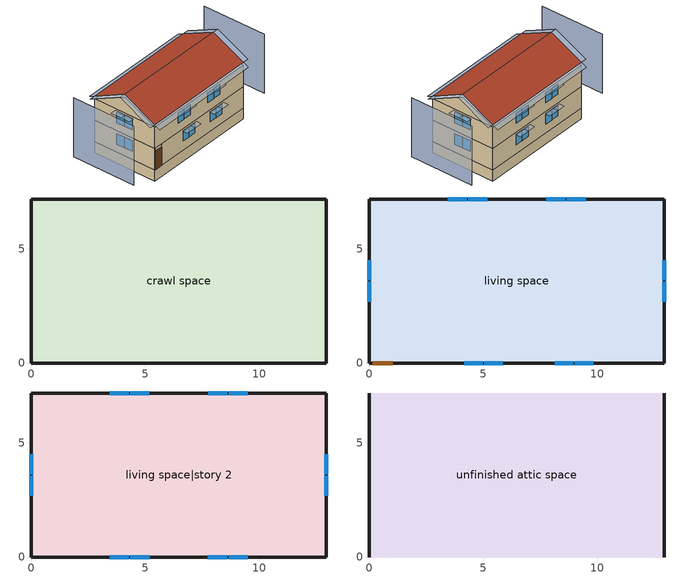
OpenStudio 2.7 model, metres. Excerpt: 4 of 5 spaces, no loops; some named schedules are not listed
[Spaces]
crawl space
 floor foundation (FloorFndGrndCS): 0,0 0,7.18 12.93,7.18 12.93,0 z-1.22
 wall foundation (WallFndGrndCS): 0,7.18 0,0 12.93,0 12.93,7.18 0,7.18 z-1.22:0
living space
 floor to crawl space (FloorCSInsFin Reversed): 0,0 0,7.18 12.93,7.18 12.93,0 z0
 wall outside (WallExtInsFin): 0,7.18 0,0 0.13,0 1.05,0 12.93,0 12.93,7.18 0,7.18 z0:2.44
 window (WindowConstruction): 4.17,0 4.98,0 / 5.04,0 5.85,0 / 8.13,0 8.94,0 / 9,0 9.81,0 z1.05:2.13; 9.49,7.18 8.65,7.18 / 8.59,7.18 7.75,7.18 / 5.18,7.18 4.34,7.18 / 4.28,7.18 3.44,7.18 z1.01:2.13; 0,4.51 0,3.62 / 0,3.56 0,2.67 / 12.93,2.67 12.93,3.56 / 12.93,3.62 12.93,4.51 z0.95:2.13
 door (Door): 0.15,0 1.02,0 z0:2.13
living space|story 2
 floor to living space (FloorFinUninsFin): 0,0 0,7.18 12.93,7.18 12.93,0 z2.44
 wall outside (WallExtInsFin): 0,7.18 0,0 12.93,0 12.93,7.18 0,7.18 z2.44:4.88
 window (WindowConstruction): 3.44,0 4.28,0 / 4.34,0 5.19,0 / 7.75,0 8.59,0 / 8.65,0 9.5,0 / 9.49,7.18 8.65,7.18 / 8.59,7.18 7.75,7.18 / 5.18,7.18 4.34,7.18 / 4.28,7.18 3.44,7.18 z3.45:4.57; 0,4.51 0,3.62 / 0,3.56 0,2.67 / 12.93,2.67 12.93,3.56 / 12.93,3.62 12.93,4.51 z3.39:4.57
unfinished attic space
 floor to living space|story 2 (FloorFinInsUnfinAttic): 0,7.18 12.93,7.18 12.93,0 0,0 z4.88
 wall outside (WallExtUninsUnfin): 0,3.59,6.67 0,7.18,4.88 0,0,4.88; 12.93,3.59,6.67 12.93,0,4.88 12.93,7.18,4.88
 roof outside (RoofUnfinInsExt): 12.93,3.59,6.98 0,3.59,6.98 0,0,5.18 12.93,0,5.18; 0,3.59,6.98 12.93,3.59,6.98 12.93,7.18,5.18 0,7.18,5.18
shading: -3.05,7.18 -3.05,0 / 15.98,0 15.98,7.18 z0:6.67; 13.54,0,5.18 13.54,3.59,6.98 12.93,3.59,6.98 12.93,0,5.18; -0.61,3.59,6.98 -0.61,0,5.18 0,0,5.18 0,3.59,6.98; 0,-0.61,4.88 12.93,-0.61,4.88 12.93,0,5.18 0,0,5.18; -0.61,7.18,5.18 -0.61,3.59,6.98 0,3.59,6.98 0,7.18,5.18; 13.54,3.59,6.98 13.54,7.18,5.18 12.93,7.18,5.18 12.93,3.59,6.98; 12.93,7.79,4.88 0,7.79,4.88 0,7.18,5.18 12.93,7.18,5.18; 9.65,0 8.5,0 8.5,-0.61 9.65,-0.61 z4.72; 5.13,0 4.02,0 4.02,-0.61 5.13,-0.61 z2.29; 8.74,0 7.59,0 7.59,-0.61 8.74,-0.61 z4.72; 6,0 4.89,0 4.89,-0.61 6,-0.61 z2.29; 9.09,0 7.98,0 7.98,-0.61 9.09,-0.61 z2.29; 9.96,0 8.85,0 8.85,-0.61 9.96,-0.61 z2.29; 4.19,7.18 5.34,7.18 5.34,7.79 4.19,7.79 z2.29; 4.43,0 3.28,0 3.28,-0.61 4.43,-0.61 z4.72; 5.34,0 4.19,0 4.19,-0.61 5.34,-0.61 z4.72; 8.5,7.18 9.65,7.18 9.65,7.79 8.5,7.79 z2.29; 12.93,4.66 12.93,3.47 13.54,3.47 13.54,4.66 z2.29; 7.6,7.18 8.74,7.18 8.74,7.79 7.6,7.79 z2.29; 3.29,7.18 4.43,7.18 4.43,7.79 3.29,7.79 z2.29; 3.29,7.18 4.43,7.18 4.43,7.79 3.29,7.79 z4.72; 8.5,7.18 9.65,7.18 9.65,7.79 8.5,7.79 z4.72; 7.6,7.18 8.74,7.18 8.74,7.79 7.6,7.79 z4.72; 0,3.47 0,4.66 -0.61,4.66 -0.61,3.47 z2.29; 4.19,7.18 5.34,7.18 5.34,7.79 4.19,7.79 z4.72; 0,2.52 0,3.71 -0.61,3.71 -0.61,2.52 z2.29; 0,3.47 0,4.66 -0.61,4.66 -0.61,3.47 z4.72; 0,2.52 0,3.71 -0.61,3.71 -0.61,2.52 z4.72; 12.93,3.71 12.93,2.52 13.54,2.52 13.54,3.71 z2.29; 12.93,3.71 12.93,2.52 13.54,2.52 13.54,3.71 z4.72; 12.93,4.66 12.93,3.47 13.54,3.47 13.54,4.66 z4.72
[Site]
Denver Intl Ap_CO_USA: Latitude {deg}=39.83; Longitude {deg}=-104.65; Time Zone {hr}=-7; Elevation {m}=1650; Terrain=Suburbs
[ClimateZones]
Climate Zone Institution Name 2=Building America; Climate Zone Document Year 2=0; Climate Zone Value 2=Cold
[Site:WaterMainsTemperature]
Calculation Method=Correlation; Annual Average Outdoor Air Temperature {C}=10.8753; Maximum Difference In Monthly Average Outdoor Air Temperatures {deltaC}=23.1524
[Site:GroundTemperature:Deep]
10.8753, 10.8753, 10.8753, 10.8753, 10.8753, 10.8753, 10.8753, 10.8753, 10.8753, 10.8753, 10.8753, 10.8753
[Building]
Building 1: North Axis {deg}=270; Standards Number of Stories=2; Standards Number of Above Ground Stories=2; Standards Building Type=singlefamilydetached; Standards Number of Living Units=1
[Material] Roughness=Rough
Name | Thickness {m} | Conductivity {W/m-K} | Density {kg/m3} | Specific Heat {J/kg-K} | Thermal Absorptance | Solar Absorptance | Visible Absorptance
FloorUAAdditionalCeilingIns | 0.12827 | 0.0411113 | 16.02 | 1046.75
FloorUATrussandIns | 0.0889 | 0.0436674 | 50.7834 | 1165.1
Drywall 0.5 in. | 0.0127 | 0.160291 | 801 | 837.4 | 0.9 | 0.5 | 0.1
Asphalt Shingles, Medium | 0.009525 | 0.162714 | 1121.4 | 1465.45 | 0.91 | 0.85 | 0.85
RoofSheathing | 0.01905 | 0.115458 | 512.64 | 1214.23
RoofUARoofIns | 0.18415 | 8.02397 | 37.0049 | 1207.88
FoundationExtVertIns | 0.051816 | 0.029427 | 32.04 | 1214.23
Concrete 8.0 in. | 0.2032 | 1.31141 | 2242.8 | 837.4 | 0.9
Concrete 4.0 in. | 0.1016 | 1.31141 | 2242.8 | 837.4 | 0.9
FloorIns | 0.23495 | 2.59817 | 67.691 | 1210.98
Wood Floor | 0.015875 | 0.115458 | 544.68 | 1214.23
Floor Covering | 0.0127 | 0.0433444 | 54.468 | 1339.84 | 0.9 | 0.9
FloorFinStudAndAirFloor | 0.1397 | 0.557395 | 67.691 | 1210.98
Vinyl, Light | 0.009525 | 0.089435 | 177.822 | 1046.75 | 0.9 | 0.3 | 0.3
WallSheathing | 0.0127 | 0.115458 | 512.64 | 1214.23
WallCMU | 0.1524 | 0.680115 | 1800.46 | 845.554
WallFurring | 0.0254 | 0.132641 | 72.0382 | 1211.21
WallStudAndCavity | 0.0889 | 0.393744 | 83.0341 | 1211.67
WallStudAndCavity 1 | 0.0889 | 0.397942 | 83.0341 | 1211.67
residential furniture material living space | 0.1524 | 0.115458 | 640.8 | 1214.23 | 0.9 | 0.6 | 0.1
DoorMaterial | 0.04445 | 0.0612267 | 512.64 | 1214.23
[Construction]
FloorFinInsUnfinAttic: FloorUAAdditionalCeilingIns, FloorUATrussandIns, Drywall 0.5 in.
RoofUnfinInsExt: Asphalt Shingles, Medium, RoofSheathing, RoofUARoofIns
WallFndGrndCS: Concrete 8.0 in.
FloorFndGrndCS: Concrete 4.0 in.
FloorCSInsFin Reversed: Floor Covering, Wood Floor, RoofSheathing, FloorIns
FloorFinUninsFin: Drywall 0.5 in., FloorFinStudAndAirFloor, RoofSheathing, Wood Floor, Floor Covering
WallExtInsFin: Vinyl, Light, WallSheathing, WallCMU, WallFurring, Drywall 0.5 in.
WallExtUninsUnfin: Vinyl, Light, WallSheathing, WallStudAndCavity
WallIntFinUninsFin: WallStudAndCavity 1, Drywall 0.5 in.
residential furniture construction living space; residential furniture construction living space|story 2: residential furniture material living space
WindowConstruction: WindowMaterial
Door: DoorMaterial
[WindowMaterial:Shade]
CoolingShade: Solar Transmittance=0.999; Solar Reflectance=0.00099; Visible Transmittance=0.999; Visible Reflectance=0.00099; Thermal Hemispherical Emissivity=1e-005; Thermal Transmittance=0.999; Thickness {m}=0.0001; Conductivity {W/m-K}=10000; Shade to Glass Distance {m}=0.001; Top Opening Multiplier=0; Bottom Opening Multiplier=0; Left-Side Opening Multiplier=0; Right-Side Opening Multiplier=0; Airflow Permeability=0
[WindowMaterial:SimpleGlazingSystem]
WindowMaterial: U-Factor {W/m2-K}=2.10086; Solar Heat Gain Coefficient=0.21
[ThermalZone] Use Ideal Air Loads=No
living zone: Thermostat=living zone temperature setpoint
unfinished attic zone; crawl zone: 
res ds_1 ret air zone: Volume {m3}=2.54852
[Sizing:Zone] Zone Cooling Design Supply Air Temperature Input Method=SupplyAirTemperature; Zone Cooling Design Supply Air Temperature {C}=14; Zone Cooling Design Supply Air Temperature Difference {deltaC}=11.11; Zone Heating Design Supply Air Temperature Input Method=SupplyAirTemperature; Zone Heating Design Supply Air Temperature {C}=40; Zone Heating Design Supply Air Temperature Difference {deltaC}=11.11; Zone Cooling Design Supply Air Humidity Ratio {kg-H2O/kg-air}=0.0085; Zone Heating Design Supply Air Humidity Ratio {kg-H2O/kg-air}=0.008; Cooling Design Air Flow Method=DesignDay; Heating Design Air Flow Method=DesignDay; Account for Dedicated Outdoor Air System=No; Dedicated Outdoor Air System Control Strategy=NeutralSupplyAir; Dedicated Outdoor Air Low Setpoint Temperature for Design {C}=autosize; Dedicated Outdoor Air High Setpoint Temperature for Design {C}=autosize
unfinished attic zone; crawl zone; res ds_1 ret air zone
[Space]
Name | Space Type | Thermal Zone | Building Unit
living space; living space|story 2 | Space Type 1 | living zone | unit 1
unfinished attic space | Space Type 2 | unfinished attic zone
crawl space | Space Type 3 | crawl zone
res ds_1 ret air space |  | res ds_1 ret air zone
[SpaceType]
Name | Standards Space Type
Space Type 1 | living
Space Type 2 | unfinished attic
Space Type 3 | crawlspace
[BuildingUnit]
unit 1: Building Unit Type=Residential
[People:Definition] Number of People Calculation Method=People; Number of People {people}=1.32; Fraction Radiant=0.319734; Sensible Heat Fraction=0.573; Carbon Dioxide Generation Rate {m3/s-W}=0; Enable ASHRAE 55 Comfort Warnings=No; Mean Radiant Temperature Calculation Type=ZoneAveraged
residential occupants|living space; residential occupants|living space|story 2
[People] Number of People Schedule=residential occupants schedule; Activity Level Schedule=Schedule Ruleset 1; Multiplier=1
Name | People Definition | Space or SpaceType
residential occupants|living space | residential occupants|living space | living space
residential occupants|living space|story 2 | residential occupants|living space|story 2 | living space|story 2
[Foundation:Kiva]
Foundation Kiva 1: Exterior Vertical Insulation Material=FoundationExtVertIns; Exterior Vertical Insulation Depth {m}=1.2192; Wall Height Above Grade {m}=0.2032; Wall Depth Below Slab {m}=0.2032
[Foundation:Kiva:Settings]
Soil Conductivity {W/m-K}=1.731; Soil Density {kg/m3}=1842.3; Soil Specific Heat {J/kg-K}=418.7; Ground Solar Absorptivity=0.9; Ground Thermal Absorptivity=0.9; Ground Surface Roughness {m}=0.03; Far-Field Width {m}=40; Deep-Ground Boundary Condition=ZeroFlux; Deep-Ground Depth {m}=40; Minimum Cell Dimension {m}=0.02; Maximum Cell Growth Coefficient=1.5; Simulation Timestep=Hourly
[SurfaceProperty:ExposedFoundationPerimeter]
Surface 18: Exposed Perimeter Calculation Method=TotalExposedPerimeter; Total Exposed Perimeter {m}=40.2315
[InternalMass:Definition] Design Level Calculation Method=SurfaceArea
Name | Construction | Surface Area {m2}
living space Partition; living space|story 2 Partition | WallIntFinUninsFin | 92.903
residential furniture mass living space | residential furniture construction living space | 37.1612
residential furniture mass living space|story 2 | residential furniture construction living space|story 2 | 37.1612
[InternalMass] Multiplier=1
Name | Internal Mass Definition | Space or SpaceType
living space Partition | living space Partition | living space
living space|story 2 Partition | living space|story 2 Partition | living space|story 2
residential furniture mass living space | residential furniture mass living space | living space
residential furniture mass living space|story 2 | residential furniture mass living space|story 2 | living space|story 2
[ShadingControl]
WindowShadingControl: Shading Type=InteriorShade; Shading Device Material=CoolingShade; Shading Control Type=OnIfScheduleAllows; Schedule=Window shading schedule; Shading Control Is Scheduled=Yes
[AvailabilityManager:DifferentialThermostat]
res solar hot water useful energy: Temperature Difference On Limit {deltaC}=0; Temperature Difference Off Limit {deltaC}=0
[ThermostatSetpoint:DualSetpoint]
living zone temperature setpoint: Heating Setpoint Temperature Schedule=residential heating setpoint; Cooling Setpoint Temperature Schedule=residential cooling setpoint
[ElectricEquipment:Definition] Design Level Calculation Method=EquipmentLevel
Name | Design Level {W} | Fraction Latent | Fraction Radiant | Fraction Lost
residential refrigerator | 65.0889 | 0 | 0 | 0
residential range electric | 35.9069 | 0.3 | 0.24 | 0.3
res infil_1 house fan; res infil_1 range fan; res infil_1 bath fan | 0 | 0 | 0 | 1
[ElectricEquipment] Space or SpaceType=living space
Name | Electric Equipment Definition | Schedule
residential refrigerator | residential refrigerator | residential refrigerator schedule
residential range electric | residential range electric | residential range gas|false schedule
res infil_1 house fan | res infil_1 house fan | Always On Discrete
res infil_1 range fan | res infil_1 range fan | Always On Discrete
res infil_1 bath fan | res infil_1 bath fan | Always On Discrete
[OtherEquipment:Definition] Design Level Calculation Method=EquipmentLevel
Name | Design Level {W} | Fraction Latent | Fraction Radiant | Fraction Lost
residential range gas | 375.952 | 0.2 | 0.18 | 0.5
res ds_1 sup s lk to lv equip; res ds_1 sup lat lk to lv equip; res ds_1 sup d cn to lv equip; res ds_1 sup d cn to ah equip; res ds_1 ret d cn to pl equip; res ds_1 ret d cn to ah equip; res ds_1 sup s lk to ah equip; res ds_1 sup lat lk to ah equip; res ds_1 ret s lk equip; res ds_1 ret lat lk equip | 0
[OtherEquipment]
Name | Other Equipment Definition | Space or SpaceType | Schedule | Fuel Type
residential range gas | residential range gas | living space | residential range gas|false schedule | NaturalGas
res ds_1 sup s lk to lv equip | res ds_1 sup s lk to lv equip | living space | Always On Discrete | None
res ds_1 sup lat lk to lv equip | res ds_1 sup lat lk to lv equip | living space | Always On Discrete | None
res ds_1 sup d cn to lv equip | res ds_1 sup d cn to lv equip | living space | Always On Discrete | None
res ds_1 sup d cn to ah equip | res ds_1 sup d cn to ah equip | crawl space | Always On Discrete | None
res ds_1 ret d cn to pl equip | res ds_1 ret d cn to pl equip | res ds_1 ret air space | Always On Discrete | None
res ds_1 ret d cn to ah equip | res ds_1 ret d cn to ah equip | crawl space | Always On Discrete | None
res ds_1 sup s lk to ah equip | res ds_1 sup s lk to ah equip | crawl space | Always On Discrete | None
res ds_1 sup lat lk to ah equip | res ds_1 sup lat lk to ah equip | crawl space | Always On Discrete | None
res ds_1 ret s lk equip | res ds_1 ret s lk equip | res ds_1 ret air space | Always On Discrete | None
res ds_1 ret lat lk equip | res ds_1 ret lat lk equip | res ds_1 ret air space | Always On Discrete | None
[Lights:Definition] Design Level Calculation Method=LightingLevel; Lighting Level {W}=213.581; Fraction Radiant=0.6; Fraction Visible=0.2; Return Air Fraction=0
residential lighting living space; residential lighting living space|story 2
[Lights] Schedule=residential lighting schedule; Fraction Replaceable=1
Name | Lights Definition | Space or SpaceType
residential lighting living space | residential lighting living space | living space
residential lighting living space|story 2 | residential lighting living space|story 2 | living space|story 2
[Exterior:Lights:Definition]
residential lighting exterior: Design Level {W}=87.3605
[Exterior:Lights]
residential lighting exterior: Exterior Lights Definition=residential lighting exterior; Schedule=residential lighting schedule
[SpaceInfiltration:EffectiveLeakageArea]
res infil|unfinished attic space: Space or SpaceType=unfinished attic space; Schedule=Always On Discrete; Effective Air Leakage Area {cm2}=3093.67; Stack Coefficient=0.000145999; Wind Coefficient=4.13413e-05
[EnergyManagementSystem:Sensor]
Name | Output Variable or Output Meter | Output Variable or Output Meter Index Key
res_nv_pb_s | Site Outdoor Air Barometric Pressure
res_af_vw_s | Site Wind Speed
res_nv_wt_s | Site Outdoor Air Humidity Ratio
res_nv_1_nva_s | Schedule Value | res nv_1 avail schedule
res_nv_1_sp_s | Schedule Value | res nv_1 temp schedule
res_ds_1_ah_mfr_s | System Node Mass Flow Rate | Node 50
res_ds_1_ah_vfr_s | System Node Current Density Volume Flow Rate | Node 50
res_ds_1_ah_tt_s | System Node Temperature | Node 50
res_ds_1_ra_t_s | System Node Temperature | Node 53
res_ds_1_ah_wt_s | System Node Humidity Ratio | Node 50
res_ds_1_ra_w_s | System Node Humidity Ratio | Node 53
res_ds_1_ah_t_s | Zone Air Temperature | crawl zone
res_ds_1_ah_w_s | Zone Mean Air Humidity Ratio | crawl zone
res_infil_1_range_sch_s | Schedule Value | res mv_1 range exhaust schedule
res_infil_1_bath_sch_s | Schedule Value | res mv_1 bath exhaust schedule
res_infil_1_wh_sch_s | Schedule Value | Always On Discrete
[SpaceInfiltration:DesignFlowRate] Space or SpaceType=living space; Schedule=Always On Discrete; Design Flow Rate Calculation Method=Flow/Space; Design Flow Rate {m3/s}=0
res nv_1 flow; res infil_1 flow
[EnergyManagementSystem:Actuator]
Name | Actuated Component | Actuated Component Type | Actuated Component Control Type
res_nv_1_flow_act | res nv_1 flow | Zone Infiltration | Air Exchange Flow Rate
res_ds_1_sup_s_lk_to_lv_equip_act | res ds_1 sup s lk to lv equip | OtherEquipment | Power Level
res_ds_1_sup_lat_lk_to_lv_equip_act | res ds_1 sup lat lk to lv equip | OtherEquipment | Power Level
res_ds_1_sup_d_cn_to_lv_equip_act | res ds_1 sup d cn to lv equip | OtherEquipment | Power Level
res_ds_1_sup_d_cn_to_ah_equip_act | res ds_1 sup d cn to ah equip | OtherEquipment | Power Level
res_ds_1_ret_d_cn_to_pl_equip_act | res ds_1 ret d cn to pl equip | OtherEquipment | Power Level
res_ds_1_ret_d_cn_to_ah_equip_act | res ds_1 ret d cn to ah equip | OtherEquipment | Power Level
res_ds_1_sup_s_lk_to_ah_equip_act | res ds_1 sup s lk to ah equip | OtherEquipment | Power Level
res_ds_1_sup_lat_lk_to_ah_equip_act | res ds_1 sup lat lk to ah equip | OtherEquipment | Power Level
res_ds_1_ret_s_lk_equip_act | res ds_1 ret s lk equip | OtherEquipment | Power Level
res_ds_1_ret_lat_lk_equip_act | res ds_1 ret lat lk equip | OtherEquipment | Power Level
res_ds_1_ah_to_liv_mix_act | res ds_1 ah to liv mix | ZoneMixing | Air Exchange Flow Rate
res_ds_1_liv_to_ah_mix_act | res ds_1 liv to ah mix | ZoneMixing | Air Exchange Flow Rate
res_infil_1_house_fan_act | res infil_1 house fan | ElectricEquipment | Electric Power Level
res_infil_1_range_fan_act | res infil_1 range fan | ElectricEquipment | Electric Power Level
res_infil_1_bath_fan_act | res infil_1 bath fan | ElectricEquipment | Electric Power Level
res_infil_1_flow_act | res infil_1 flow | Zone Infiltration | Air Exchange Flow Rate
[EnergyManagementSystem:Program]
res_nv_1_program: Set Tdiff = res_af_1_tin_s-res_af_1_tt_s; Set dT = (@Abs Tdiff); Set pt = (@RhFnTdbWPb res_af_1_tt_s res_nv_wt_s res_nv_pb_s); Set NVA = 9216.686557221343; Set Cs = 0.00017926040778923255; Set Cw = 8.70903777141566e-05; Set MNV = 2.517053030400003; Set MHR = 0.0115; Set MRH = 0.7; Set temp1 = (res_nv_1_nva_s*NVA); Set SGNV = temp1*((((Cs*dT)+(Cw*(res_af_vw_s^2)))^0.5)/1000); If (res_nv_wt_s<MHR) && (pt<MRH) && (res_af_1_tin_s>res_nv_1_sp_s); Set temp2 = (res_af_1_tin_s-res_nv_1_sp_s); Set NVadj1 = temp2/(res_af_1_tin_s-res_af_1_tt_s); Set NVadj2 = (@Min NVadj1 1); Set NVadj3 = (@Max NVadj2 0); Set NVadj = SGNV*NVadj3; Set res_nv_1_flow_act = (@Min NVadj MNV); Else; Set res_nv_1_flow_act = 0; EndIf
res_ds_1_program: Set res_ds_1_ah_mfr = res_ds_1_ah_mfr_s; Set res_ds_1_fan_rtf = res_ds_1_fan_rtf_s; Set res_ds_1_ah_vfr = res_ds_1_ah_vfr_s; Set res_ds_1_ah_tt = res_ds_1_ah_tt_s; Set res_ds_1_ah_wt = res_ds_1_ah_wt_s; Set res_ds_1_ra_t = res_ds_1_ra_t_s; Set res_ds_1_ra_w = res_ds_1_ra_w_s; Set res_ds_1_ah_t = res_ds_1_ah_t_s; Set res_ds_1_ah_w = res_ds_1_ah_w_s; Run res_ds_1_lk_subrout; Set res_ds_1_sup_s_lk_to_lv_equip_act = res_ds_1_sup_s_lk_to_lv; Set res_ds_1_sup_lat_lk_to_lv_equip_act = res_ds_1_sup_lat_lk_to_lv; Set res_ds_1_sup_d_cn_to_lv_equip_act = res_ds_1_sup_d_cn_to_lv; Set res_ds_1_sup_d_cn_to_ah_equip_act = res_ds_1_sup_d_cn_to_ah; Set res_ds_1_sup_s_lk_to_ah_equip_act = res_ds_1_sup_s_lk_to_ah; Set res_ds_1_sup_lat_lk_to_ah_equip_act = res_ds_1_sup_lat_lk_to_ah; Set res_ds_1_ret_s_lk_equip_act = res_ds_1_ret_s_lk; Set res_ds_1_ret_lat_lk_equip_act = res_ds_1_ret_lat_lk; Set res_ds_1_ret_d_cn_to_pl_equip_act = res_ds_1_ret_d_cn_to_pl; Set res_ds_1_ret_d_cn_to_ah_equip_act = res_ds_1_ret_d_cn_to_ah; Set res_ds_1_ah_to_liv_mix_act = res_ds_1_ah_to_liv; Set res_ds_1_liv_to_ah_mix_act = res_ds_1_liv_to_ah
res_infil_1_program: Set p_m = 0.14; Set p_s = 0.22; Set s_m = 270; Set s_s = 370; Set z_m = 9.99744; Set z_s = 4.8768; Set f_t = (((s_m/z_m)^p_m)*((z_s/s_s)^p_s)); Set Tdiff = res_af_1_tin_s-res_af_1_tt_s; Set dT = @Abs Tdiff; Set c = 0.0697; Set Cs = 0.0749; Set Cw = 0.1406; Set n = 0.67; Set sft = (f_t*0.5); Set temp1 = ((c*Cw)*((sft*res_af_vw_s)^(2*n)))^2; Set Qn = (((c*Cs*(dT^n))^2)+temp1)^0.5; Set Tdiff = res_af_1_tin_s-res_af_1_tt_s; Set dT = @Abs Tdiff; Set QWHV = res_infil_1_wh_sch_s*0.0236; Set Qrange = res_infil_1_range_sch_s*0.0472; Set Qdryer = 0.0; Set Qbath = res_infil_1_bath_sch_s*0.0472; Set QhpwhOut = 0; Set QhpwhIn = 0; Set QductsOut = res_ds_1_lk_ret_fan_equiv; Set QductsIn = res_ds_1_lk_sup_fan_equiv; Set Qout = QWHV+Qrange+Qbath+Qdryer+QhpwhOut+QductsOut; Set Qin = QhpwhIn+QductsIn; Set Qu = (@Abs (Qout-Qin)); Set Qb = (@Min Qout Qin); Set faneff_wh = 0.9438948864000002; Set res_infil_1_house_fan_act = (QWHV*300)/faneff_wh; Set faneff_sp = 0.4719474432000001; Set res_infil_1_range_fan_act = (Qrange*300)/faneff_sp; Set res_infil_1_bath_fan_act = (Qbath*300)/faneff_sp; Set Q_acctd_for_elsewhere = QhpwhOut+QhpwhIn+QductsOut+QductsIn; Set res_infil_1_flow_act = (((Qu^2)+(Qn^2))^0.5)-Q_acctd_for_elsewhere; Set res_infil_1_flow_act = (@Max res_infil_1_flow_act 0)
[AirLoopHVAC:ReturnPlenum]
Air Loop HVAC Return Plenum 1: ThermalZone=res ds_1 ret air zone
[ZoneMixing] Schedule=Always On Continuous; Design Flow Rate Calculation Method=Flow/Zone; Design Flow Rate {m3/s}=0
Name | Zone | Source Zone
res ds_1 ah to liv mix | living zone | crawl zone
res ds_1 liv to ah mix | crawl zone | living zone
[EnergyManagementSystem:Subroutine]
res_ds_1_lk_subrout: Set f_sup = 0.13696303696303697; Set f_ret = 0.10009990009990012; Set f_OA = 0.0; Set oafrate = f_OA * res_ds_1_ah_vfr; Set suplkfrate = f_sup * res_ds_1_ah_vfr; Set retlkfrate = f_ret * res_ds_1_ah_vfr; Set res_ds_1_ah_to_liv = (@Abs (suplkfrate-retlkfrate-oafrate)); Set res_ds_1_liv_to_ah = 0; Set res_ds_1_lk_sup_fan_equiv = 0; Set res_ds_1_lk_ret_fan_equiv = oafrate; If res_ds_1_ah_mfr>0; Set h_SA = (@HFnTdbW res_ds_1_ah_tt res_ds_1_ah_wt); Set h_AHZone = (@HFnTdbW res_ds_1_ah_t res_ds_1_ah_w); Set h_RA = (@HFnTdbW res_ds_1_ra_t res_ds_1_ra_w); Set h_fg = (@HfgAirFnWTdb res_ds_1_ah_wt res_ds_1_ah_tt); Set SALeakageQtot = f_sup * res_ds_1_ah_mfr*(h_RA - h_SA); Set temp1 = h_fg*(res_ds_1_ra_w-res_ds_1_ah_wt); Set res_ds_1_sup_lat_lk_to_lv = f_sup*res_ds_1_ah_mfr*temp1; Set res_ds_1_sup_s_lk_to_lv = SALeakageQtot-res_ds_1_sup_lat_lk_to_lv; Set eTm = (res_ds_1_fan_rtf/(res_ds_1_ah_mfr*1006.0))*80.676; Set eTm = 0-eTm; Set temp4 = res_ds_1_ah_t; Set tsup = temp4+((res_ds_1_ah_tt-res_ds_1_ah_t)*(@Exp eTm)); Set temp5 = tsup-res_ds_1_ah_tt; Set res_ds_1_sup_d_cn_to_lv = res_ds_1_ah_mfr*1006.0*temp5; Set res_ds_1_sup_d_cn_to_ah = 0-res_ds_1_sup_d_cn_to_lv; Set eTm = (res_ds_1_fan_rtf/(res_ds_1_ah_mfr*1006.0))*74.471; Set eTm = 0-eTm; Set temp6 = res_ds_1_ah_t; Set tret = temp6+((res_ds_1_ra_t-res_ds_1_ah_t)*(@Exp eTm)); Set temp7 = tret-res_ds_1_ra_t; Set res_ds_1_ret_d_cn_to_pl = res_ds_1_ah_mfr*1006.0*temp7; Set res_ds_1_ret_d_cn_to_ah = 0-res_ds_1_ret_d_cn_to_pl; Set res_ds_1_ret_lat_lk = 0; Set temp2 = (res_ds_1_ah_t-res_ds_1_ra_t); Set res_ds_1_ret_s_lk = f_ret*res_ds_1_ah_mfr*1006.0*temp2; Set QtotLeakToAHZn = f_sup*res_ds_1_ah_mfr*(h_SA-h_AHZone); Set temp3 = (res_ds_1_ah_wt-res_ds_1_ah_w); Set res_ds_1_sup_lat_lk_to_ah = f_sup*res_ds_1_ah_mfr*h_fg*temp3; Set res_ds_1_sup_s_lk_to_ah = QtotLeakToAHZn-res_ds_1_sup_lat_lk_to_ah; Else; Set res_ds_1_sup_lat_lk_to_lv = 0; Set res_ds_1_sup_s_lk_to_lv = 0; Set res_ds_1_sup_d_cn_to_lv = 0; Set res_ds_1_sup_d_cn_to_ah = 0; Set res_ds_1_ret_d_cn_to_pl = 0; Set res_ds_1_ret_d_cn_to_ah = 0; Set res_ds_1_ret_lat_lk = 0; Set res_ds_1_ret_s_lk = 0; Set res_ds_1_sup_lat_lk_to_ah = 0; Set res_ds_1_sup_s_lk_to_ah = 0; EndIf
[EnergyManagementSystem:ProgramCallingManager]
res af_1 program calling manager: BeginTimestepBeforePredictor; res_infil_1_program; res_nv_1_program
res ds_1 program calling manager: EndOfSystemTimestepAfterHVACReporting; res_ds_1_program
[Schedule:Ruleset]
Name | Default Day Schedule
residential occupants schedule | Schedule Day 1
Schedule Ruleset 1 | Schedule Day 2
Window shading schedule | Schedule Day 3
residential heating setpoint | Schedule Day 5
residential cooling setpoint | Schedule Day 6
residential refrigerator schedule | Schedule Day 8
residential range gas|false schedule | Schedule Day 9
residential lighting schedule | Schedule Day 10
res nv_1 temp schedule | Schedule Day 11
res nv_1 avail schedule | Schedule Day 12
res mv_1 range exhaust schedule | Schedule Day 13
res mv_1 bath exhaust schedule | Schedule Day 14
[Schedule:Day]
Schedule Day 1; Schedule Day 3; Window shading schedule allday1; Window shading schedule allday2; Window shading schedule allday3; Window shading schedule allday4; Window shading schedule allday11; Window shading schedule allday12; Schedule Day 5; Schedule Day 6; Schedule Day 8; Schedule Day 9; Schedule Day 10; Schedule Day 11; Schedule Day 12; Schedule Day 13: 24, 0, 0
residential occupants schedule allday1; residential occupants schedule allday2; residential occupants schedule allday3; residential occupants schedule allday4; residential occupants schedule allday5; residential occupants schedule allday6; residential occupants schedule allday7; residential occupants schedule allday8; residential occupants schedule allday9; residential occupants schedule allday10; residential occupants schedule allday11; residential occupants schedule allday12: 7, 0, 1, 8, 0, 0.88, 9, 0, 0.41, 16, 0, 0.24, 17, 0, 0.29, 18, 0, 0.55, 21, 0, 0.9, 24, 0, 1
Schedule Day 2: 24, 0, 112.539
Window shading schedule allday5; Window shading schedule allday6; Window shading schedule allday7; Window shading schedule allday8; Window shading schedule allday9; Window shading schedule allday10: 24, 0, 1
residential heating setpoint allday1; residential heating setpoint allday2; residential heating setpoint allday3; residential heating setpoint allday4; residential heating setpoint allday5; residential heating setpoint allday6; residential heating setpoint allday7; residential heating setpoint allday8; residential heating setpoint allday9; residential heating setpoint allday10; residential heating setpoint allday11; residential heating setpoint allday12: 24, 0, 21.6667
residential cooling setpoint allday1; residential cooling setpoint allday2; residential cooling setpoint allday3; residential cooling setpoint allday4; residential cooling setpoint allday5; residential cooling setpoint allday6; residential cooling setpoint allday7; residential cooling setpoint allday8; residential cooling setpoint allday9; residential cooling setpoint allday10; residential cooling setpoint allday11; residential cooling setpoint allday12: 24, 0, 24.4444
residential refrigerator schedule allday1; residential refrigerator schedule allday12: 1, 0, 0.610949, 2, 0, 0.595675, 3, 0, 0.580401, 4, 0, 0.565128, 6, 0, 0.549854, 7, 0, 0.580401, 8, 0, 0.610949, 10, 0, 0.626223, 12, 0, 0.610949, 15, 0, 0.641496, 16, 0, 0.626223, 17, 0, 0.672044, 18, 0, 0.733139, 19, 0, 0.763686, 20, 0, 0.733139, 21, 0, 0.717865, 22, 0, 0.702591, 23, 0, 0.672044, 24, 0, 0.626223
residential refrigerator schedule allday2: 1, 0, 0.609489, 2, 0, 0.594252, 3, 0, 0.579015, 4, 0, 0.563777, 6, 0, 0.54854, 7, 0, 0.579015, 8, 0, 0.609489, 10, 0, 0.624726, 12, 0, 0.609489, 15, 0, 0.639964, 16, 0, 0.624726, 17, 0, 0.670438, 18, 0, 0.731387, 19, 0, 0.761861, 20, 0, 0.731387, 21, 0, 0.71615, 22, 0, 0.700912, 23, 0, 0.670438, 24, 0, 0.624726
residential refrigerator schedule allday3; residential refrigerator schedule allday4; residential refrigerator schedule allday5: 1, 0, 0.791241, 2, 0, 0.77146, 3, 0, 0.751679, 4, 0, 0.731898, 6, 0, 0.712117, 7, 0, 0.751679, 8, 0, 0.791241, 10, 0, 0.811022, 12, 0, 0.791241, 15, 0, 0.830803, 16, 0, 0.811022, 17, 0, 0.870365, 18, 0, 0.949489, 19, 0, 0.989051, 20, 0, 0.949489, 21, 0, 0.929708, 22, 0, 0.909927, 23, 0, 0.870365, 24, 0, 0.811022
residential refrigerator schedule allday6; residential refrigerator schedule allday7; residential refrigerator schedule allday8; residential refrigerator schedule allday9: 1, 0, 0.8, 2, 0, 0.78, 3, 0, 0.76, 4, 0, 0.74, 6, 0, 0.72, 7, 0, 0.76, 8, 0, 0.8, 10, 0, 0.82, 12, 0, 0.8, 15, 0, 0.84, 16, 0, 0.82, 17, 0, 0.88, 18, 0, 0.96, 19, 0, 1, 20, 0, 0.96, 21, 0, 0.94, 22, 0, 0.92, 23, 0, 0.88, 24, 0, 0.82
residential refrigerator schedule allday10: 1, 0, 0.679562, 2, 0, 0.662573, 3, 0, 0.645584, 4, 0, 0.628595, 6, 0, 0.611606, 7, 0, 0.645584, 8, 0, 0.679562, 10, 0, 0.696551, 12, 0, 0.679562, 15, 0, 0.71354, 16, 0, 0.696551, 17, 0, 0.747518, 18, 0, 0.815474, 19, 0, 0.849453, 20, 0, 0.815474, 21, 0, 0.798485, 22, 0, 0.781496, 23, 0, 0.747518, 24, 0, 0.696551
residential refrigerator schedule allday11: 1, 0, 0.675182, 2, 0, 0.658303, 3, 0, 0.641423, 4, 0, 0.624544, 6, 0, 0.607664, 7, 0, 0.641423, 8, 0, 0.675182, 10, 0, 0.692062, 12, 0, 0.675182, 15, 0, 0.708942, 16, 0, 0.692062, 17, 0, 0.742701, 18, 0, 0.810219, 19, 0, 0.843978, 20, 0, 0.810219, 21, 0, 0.793339, 22, 0, 0.77646, 23, 0, 0.742701, 24, 0, 0.692062
residential range gas|false schedule allday1; residential range gas|false schedule allday2; residential range gas|false schedule allday12: 2, 0, 0.0466667, 4, 0, 0.0266667, 5, 0, 0.0466667, 6, 0, 0.0733333, 7, 0, 0.166667, 8, 0, 0.28, 9, 0, 0.306667, 10, 0, 0.32, 11, 0, 0.28, 12, 0, 0.333333, 13, 0, 0.38, 14, 0, 0.306667, 15, 0, 0.38, 16, 0, 0.293333, 17, 0, 0.613333, 18, 0, 1, 19, 0, 0.78, 20, 0, 0.4, 21, 0, 0.233333, 22, 0, 0.166667, 23, 0, 0.106667, 24, 0, 0.0733333
residential range gas|false schedule allday3; residential range gas|false schedule allday5: 2, 0, 0.0421574, 4, 0, 0.0240899, 5, 0, 0.0421574, 6, 0, 0.0662473, 7, 0, 0.150562, 8, 0, 0.252944, 9, 0, 0.277034, 10, 0, 0.289079, 11, 0, 0.252944, 12, 0, 0.301124, 13, 0, 0.343282, 14, 0, 0.277034, 15, 0, 0.343282, 16, 0, 0.264989, 17, 0, 0.554069, 18, 0, 0.903373, 19, 0, 0.704631, 20, 0, 0.361349, 21, 0, 0.210787, 22, 0, 0.150562, 23, 0, 0.0963598, 24, 0, 0.0662473
residential range gas|false schedule allday4: 2, 0, 0.0419872, 4, 0, 0.0239927, 5, 0, 0.0419872, 6, 0, 0.0659799, 7, 0, 0.149954, 8, 0, 0.251923, 9, 0, 0.275916, 10, 0, 0.287912, 11, 0, 0.251923, 12, 0, 0.299909, 13, 0, 0.341896, 14, 0, 0.275916, 15, 0, 0.341896, 16, 0, 0.26392, 17, 0, 0.551832, 18, 0, 0.899727, 19, 0, 0.701787, 20, 0, 0.359891, 21, 0, 0.209936, 22, 0, 0.149954, 23, 0, 0.0959708, 24, 0, 0.0659799
residential range gas|false schedule allday6; residential range gas|false schedule allday9: 2, 0, 0.0378608, 4, 0, 0.0216348, 5, 0, 0.0378608, 6, 0, 0.0594956, 7, 0, 0.135217, 8, 0, 0.227165, 9, 0, 0.2488, 10, 0, 0.259617, 11, 0, 0.227165, 12, 0, 0.270435, 13, 0, 0.308295, 14, 0, 0.2488, 15, 0, 0.308295, 16, 0, 0.237982, 17, 0, 0.4976, 18, 0, 0.811304, 19, 0, 0.632817, 20, 0, 0.324521, 21, 0, 0.189304, 22, 0, 0.135217, 23, 0, 0.086539, 24, 0, 0.0594956
residential range gas|false schedule allday7; residential range gas|false schedule allday8: 2, 0, 0.0381161, 4, 0, 0.0217806, 5, 0, 0.0381161, 6, 0, 0.0598967, 7, 0, 0.136129, 8, 0, 0.228696, 9, 0, 0.250477, 10, 0, 0.261367, 11, 0, 0.228696, 12, 0, 0.272258, 13, 0, 0.310374, 14, 0, 0.250477, 15, 0, 0.310374, 16, 0, 0.239587, 17, 0, 0.500954, 18, 0, 0.816773, 19, 0, 0.637083, 20, 0, 0.326709, 21, 0, 0.19058, 22, 0, 0.136129, 23, 0, 0.0871225, 24, 0, 0.0598967
residential range gas|false schedule allday10; residential range gas|false schedule allday11: 2, 0, 0.0461562, 4, 0, 0.026375, 5, 0, 0.0461562, 6, 0, 0.0725311, 7, 0, 0.164844, 8, 0, 0.276937, 9, 0, 0.303312, 10, 0, 0.3165, 11, 0, 0.276937, 12, 0, 0.329687, 13, 0, 0.375843, 14, 0, 0.303312, 15, 0, 0.375843, 16, 0, 0.290125, 17, 0, 0.606624, 18, 0, 0.989061, 19, 0, 0.771468, 20, 0, 0.395624, 21, 0, 0.230781, 22, 0, 0.164844, 23, 0, 0.1055, 24, 0, 0.0725311
residential lighting schedule allday1: 1, 0, 0.123751, 2, 0, 0.0742506, 4, 0, 0.0495004, 5, 0, 0.0550333, 6, 0, 0.151005, 7, 0, 0.354518, 8, 0, 0.448634, 9, 0, 0.476771, 10, 0, 0.490088, 11, 0, 0.476763, 12, 0, 0.458301, 13, 0, 0.444976, 14, 0, 0.441055, 15, 0, 0.447927, 16, 0, 0.48986, 17, 0, 0.601585, 18, 0, 0.797807, 19, 0, 0.978646, 20, 0, 0.990805, 21, 0, 0.822578, 22, 0, 0.620621, 23, 0, 0.536431, 24, 0, 0.249225
residential lighting schedule allday2: 1, 0, 0.123751, 2, 0, 0.0742506, 4, 0, 0.0495004, 5, 0, 0.0547503, 6, 0, 0.149594, 7, 0, 0.351204, 8, 0, 0.44444, 9, 0, 0.470027, 10, 0, 0.480931, 11, 0, 0.467731, 12, 0, 0.449442, 13, 0, 0.436241, 14, 0, 0.432357, 15, 0, 0.435458, 16, 0, 0.457541, 17, 0, 0.526174, 18, 0, 0.674382, 19, 0, 0.867815, 20, 0, 0.979613, 21, 0, 0.912905, 22, 0, 0.727145, 23, 0, 0.638088, 24, 0, 0.249225
residential lighting schedule allday3: 1, 0, 0.123751, 2, 0, 0.0742506, 4, 0, 0.0495004, 5, 0, 0.0539769, 6, 0, 0.145737, 7, 0, 0.342151, 8, 0, 0.432984, 9, 0, 0.451822, 10, 0, 0.456356, 11, 0, 0.443495, 12, 0, 0.425678, 13, 0, 0.412817, 14, 0, 0.409033, 15, 0, 0.410444, 16, 0, 0.422423, 17, 0, 0.463778, 18, 0, 0.567207, 19, 0, 0.736351, 20, 0, 0.89541, 21, 0, 0.928337, 22, 0, 0.807462, 23, 0, 0.499769, 24, 0, 0.249225
residential lighting schedule allday4: 1, 0, 0.123751, 2, 0, 0.0742506, 4, 0, 0.0495004, 5, 0, 0.0529206, 6, 0, 0.14047, 7, 0, 0.329784, 8, 0, 0.417334, 9, 0, 0.427474, 10, 0, 0.423826, 11, 0, 0.411431, 12, 0, 0.394257, 13, 0, 0.381861, 14, 0, 0.378214, 15, 0, 0.377995, 16, 0, 0.379305, 17, 0, 0.386076, 18, 0, 0.412203, 19, 0, 0.483741, 20, 0, 0.618803, 21, 0, 0.782651, 22, 0, 0.880006, 23, 0, 0.59731, 24, 0, 0.249225
residential lighting schedule allday5: 1, 0, 0.123751, 2, 0, 0.0742506, 4, 0, 0.0495004, 5, 0, 0.0518642, 6, 0, 0.135202, 7, 0, 0.317417, 8, 0, 0.401684, 9, 0, 0.403727, 10, 0, 0.392499, 11, 0, 0.380568, 12, 0, 0.364039, 13, 0, 0.352108, 14, 0, 0.348597, 15, 0, 0.348344, 16, 0, 0.349185, 17, 0, 0.353494, 18, 0, 0.37052, 19, 0, 0.419884, 20, 0, 0.522801, 21, 0, 0.670504, 22, 0, 0.799058, 23, 0, 0.582332, 24, 0, 0.249225
residential lighting schedule allday6: 1, 0, 0.123751, 2, 0, 0.0742506, 4, 0, 0.0495004, 5, 0, 0.0510908, 6, 0, 0.131346, 7, 0, 0.308364, 8, 0, 0.390227, 9, 0, 0.386724, 10, 0, 0.370329, 11, 0, 0.358738, 12, 0, 0.34268, 13, 0, 0.33109, 14, 0, 0.327679, 15, 0, 0.327431, 16, 0, 0.328169, 17, 0, 0.3317, 18, 0, 0.345176, 19, 0, 0.384002, 20, 0, 0.467137, 21, 0, 0.595227, 22, 0, 0.726082, 23, 0, 0.557461, 24, 0, 0.249225
residential lighting schedule allday7: 1, 0, 0.123751, 2, 0, 0.0742506, 4, 0, 0.0495004, 5, 0, 0.0508078, 6, 0, 0.129935, 7, 0, 0.30505, 8, 0, 0.386033, 9, 0, 0.380581, 10, 0, 0.362375, 11, 0, 0.350909, 12, 0, 0.335023, 13, 0, 0.323557, 14, 0, 0.320183, 15, 0, 0.319942, 16, 0, 0.320696, 17, 0, 0.324296, 18, 0, 0.337983, 19, 0, 0.377272, 20, 0, 0.461059, 21, 0, 0.589559, 22, 0, 0.71999, 23, 0, 0.553959, 24, 0, 0.249225
residential lighting schedule allday8: 1, 0, 0.123751, 2, 0, 0.0742506, 4, 0, 0.0495004, 5, 0, 0.0510908, 6, 0, 0.131346, 7, 0, 0.308364, 8, 0, 0.390227, 9, 0, 0.386724, 10, 0, 0.370329, 11, 0, 0.358738, 12, 0, 0.34268, 13, 0, 0.33109, 14, 0, 0.327679, 15, 0, 0.327463, 16, 0, 0.328508, 17, 0, 0.333671, 18, 0, 0.353343, 19, 0, 0.408235, 20, 0, 0.517996, 21, 0, 0.667796, 22, 0, 0.788015, 23, 0, 0.571055, 24, 0, 0.249225
residential lighting schedule allday9: 1, 0, 0.123751, 2, 0, 0.0742506, 4, 0, 0.0495004, 5, 0, 0.0518642, 6, 0, 0.135202, 7, 0, 0.317417, 8, 0, 0.401684, 9, 0, 0.403727, 10, 0, 0.392499, 11, 0, 0.380568, 12, 0, 0.364039, 13, 0, 0.352108, 14, 0, 0.348597, 15, 0, 0.34858, 16, 0, 0.351275, 17, 0, 0.363405, 18, 0, 0.404274, 19, 0, 0.501103, 20, 0, 0.656115, 21, 0, 0.806081, 22, 0, 0.850995, 23, 0, 0.561051, 24, 0, 0.249225
residential lighting schedule allday10: 1, 0, 0.123751, 2, 0, 0.0742506, 4, 0, 0.0495004, 5, 0, 0.0529206, 6, 0, 0.14047, 7, 0, 0.329784, 8, 0, 0.417334, 9, 0, 0.427474, 10, 0, 0.423826, 11, 0, 0.411431, 12, 0, 0.394257, 13, 0, 0.381861, 14, 0, 0.378214, 15, 0, 0.378919, 16, 0, 0.386741, 17, 0, 0.41682, 18, 0, 0.500557, 19, 0, 0.655466, 20, 0, 0.829225, 21, 0, 0.905334, 22, 0, 0.820928, 23, 0, 0.509707, 24, 0, 0.249225
residential lighting schedule allday11: 1, 0, 0.123751, 2, 0, 0.0742506, 4, 0, 0.0495004, 5, 0, 0.0539769, 6, 0, 0.145737, 7, 0, 0.342151, 8, 0, 0.432984, 9, 0, 0.451822, 10, 0, 0.456356, 11, 0, 0.443495, 12, 0, 0.425678, 13, 0, 0.412817, 14, 0, 0.409033, 15, 0, 0.421324, 16, 0, 0.481818, 17, 0, 0.61218, 18, 0, 0.804217, 19, 0, 0.945912, 20, 0, 0.918658, 21, 0, 0.747013, 22, 0, 0.56552, 23, 0, 0.493046, 24, 0, 0.249225
residential lighting schedule allday12: 1, 0, 0.123751, 2, 0, 0.0742506, 4, 0, 0.0495004, 5, 0, 0.0547503, 6, 0, 0.149594, 7, 0, 0.351204, 8, 0, 0.44444, 9, 0, 0.470027, 10, 0, 0.480931, 11, 0, 0.467731, 12, 0, 0.449442, 13, 0, 0.436241, 14, 0, 0.432357, 15, 0, 0.445561, 16, 0, 0.513103, 17, 0, 0.660674, 18, 0, 0.869445, 19, 0, 1, 20, 0, 0.932675, 21, 0, 0.731582, 22, 0, 0.553643, 23, 0, 0.488328, 24, 0, 0.249225
[Schedule:Rule] Apply Monday=Yes; Apply Wednesday=Yes; Apply Friday=Yes; Date Specification Type=DateRange; Start Day=1
Name | Schedule Ruleset | Rule Order | Day Schedule | Apply Sunday | Apply Tuesday | Apply Thursday | Apply Saturday | Start Month | End Month | End Day
residential occupants schedule allday ruleset1 | residential occupants schedule | 11 | residential occupants schedule allday1 | Yes | Yes | Yes | Yes | 1 | 1 | 31
residential occupants schedule allday ruleset2 | residential occupants schedule | 10 | residential occupants schedule allday2 | Yes | Yes | Yes | Yes | 2 | 2 | 28
residential occupants schedule allday ruleset3 | residential occupants schedule | 9 | residential occupants schedule allday3 | Yes | Yes | Yes | Yes | 3 | 3 | 31
residential occupants schedule allday ruleset4 | residential occupants schedule | 8 | residential occupants schedule allday4 | Yes | Yes | Yes | Yes | 4 | 4 | 30
residential occupants schedule allday ruleset5 | residential occupants schedule | 7 | residential occupants schedule allday5 | Yes | Yes | Yes | Yes | 5 | 5 | 31
residential occupants schedule allday ruleset6 | residential occupants schedule | 6 | residential occupants schedule allday6 | Yes | Yes | Yes | Yes | 6 | 6 | 30
residential occupants schedule allday ruleset7 | residential occupants schedule | 5 | residential occupants schedule allday7 | Yes | Yes | Yes | Yes | 7 | 7 | 31
residential occupants schedule allday ruleset8 | residential occupants schedule | 4 | residential occupants schedule allday8 | Yes | Yes | Yes | Yes | 8 | 8 | 31
residential occupants schedule allday ruleset9 | residential occupants schedule | 3 | residential occupants schedule allday9 | Yes | Yes | Yes | Yes | 9 | 9 | 30
residential occupants schedule allday ruleset10 | residential occupants schedule | 2 | residential occupants schedule allday10 | Yes | Yes | Yes | Yes | 10 | 10 | 31
residential occupants schedule allday ruleset11 | residential occupants schedule | 1 | residential occupants schedule allday11 | Yes | Yes | Yes | Yes | 11 | 11 | 30
residential occupants schedule allday ruleset12 | residential occupants schedule | 0 | residential occupants schedule allday12 | Yes | Yes | Yes | Yes | 12 | 12 | 31
Window shading schedule allday ruleset1 | Window shading schedule | 11 | Window shading schedule allday1 | Yes | Yes | Yes | Yes | 1 | 1 | 31
Window shading schedule allday ruleset2 | Window shading schedule | 10 | Window shading schedule allday2 | Yes | Yes | Yes | Yes | 2 | 2 | 28
Window shading schedule allday ruleset3 | Window shading schedule | 9 | Window shading schedule allday3 | Yes | Yes | Yes | Yes | 3 | 3 | 31
Window shading schedule allday ruleset4 | Window shading schedule | 8 | Window shading schedule allday4 | Yes | Yes | Yes | Yes | 4 | 4 | 30
Window shading schedule allday ruleset5 | Window shading schedule | 7 | Window shading schedule allday5 | Yes | Yes | Yes | Yes | 5 | 5 | 31
Window shading schedule allday ruleset6 | Window shading schedule | 6 | Window shading schedule allday6 | Yes | Yes | Yes | Yes | 6 | 6 | 30
Window shading schedule allday ruleset7 | Window shading schedule | 5 | Window shading schedule allday7 | Yes | Yes | Yes | Yes | 7 | 7 | 31
Window shading schedule allday ruleset8 | Window shading schedule | 4 | Window shading schedule allday8 | Yes | Yes | Yes | Yes | 8 | 8 | 31
Window shading schedule allday ruleset9 | Window shading schedule | 3 | Window shading schedule allday9 | Yes | Yes | Yes | Yes | 9 | 9 | 30
Window shading schedule allday ruleset10 | Window shading schedule | 2 | Window shading schedule allday10 | Yes | Yes | Yes | Yes | 10 | 10 | 31
Window shading schedule allday ruleset11 | Window shading schedule | 1 | Window shading schedule allday11 | Yes | Yes | Yes | Yes | 11 | 11 | 30
Window shading schedule allday ruleset12 | Window shading schedule | 0 | Window shading schedule allday12 | Yes | Yes | Yes | Yes | 12 | 12 | 31
residential heating setpoint allday ruleset1 | residential heating setpoint | 11 | residential heating setpoint allday1 | Yes | Yes | Yes | Yes | 1 | 1 | 31
residential heating setpoint allday ruleset2 | residential heating setpoint | 10 | residential heating setpoint allday2 | Yes | Yes | Yes | Yes | 2 | 2 | 28
residential heating setpoint allday ruleset3 | residential heating setpoint | 9 | residential heating setpoint allday3 | Yes | Yes | Yes | Yes | 3 | 3 | 31
residential heating setpoint allday ruleset4 | residential heating setpoint | 8 | residential heating setpoint allday4 | Yes | Yes | Yes | Yes | 4 | 4 | 30
residential heating setpoint allday ruleset5 | residential heating setpoint | 7 | residential heating setpoint allday5 | Yes | Yes | Yes | Yes | 5 | 5 | 31
residential heating setpoint allday ruleset6 | residential heating setpoint | 6 | residential heating setpoint allday6 | Yes | Yes | Yes | Yes | 6 | 6 | 30
residential heating setpoint allday ruleset7 | residential heating setpoint | 5 | residential heating setpoint allday7 | Yes | Yes | Yes | Yes | 7 | 7 | 31
residential heating setpoint allday ruleset8 | residential heating setpoint | 4 | residential heating setpoint allday8 | Yes | Yes | Yes | Yes | 8 | 8 | 31
residential heating setpoint allday ruleset9 | residential heating setpoint | 3 | residential heating setpoint allday9 | Yes | Yes | Yes | Yes | 9 | 9 | 30
residential heating setpoint allday ruleset10 | residential heating setpoint | 2 | residential heating setpoint allday10 | Yes | Yes | Yes | Yes | 10 | 10 | 31
residential heating setpoint allday ruleset11 | residential heating setpoint | 1 | residential heating setpoint allday11 | Yes | Yes | Yes | Yes | 11 | 11 | 30
residential heating setpoint allday ruleset12 | residential heating setpoint | 0 | residential heating setpoint allday12 | Yes | Yes | Yes | Yes | 12 | 12 | 31
residential cooling setpoint allday ruleset1 | residential cooling setpoint | 11 | residential cooling setpoint allday1 | Yes | Yes | Yes | Yes | 1 | 1 | 31
residential cooling setpoint allday ruleset2 | residential cooling setpoint | 10 | residential cooling setpoint allday2 | Yes | Yes | Yes | Yes | 2 | 2 | 28
residential cooling setpoint allday ruleset3 | residential cooling setpoint | 9 | residential cooling setpoint allday3 | Yes | Yes | Yes | Yes | 3 | 3 | 31
residential cooling setpoint allday ruleset4 | residential cooling setpoint | 8 | residential cooling setpoint allday4 | Yes | Yes | Yes | Yes | 4 | 4 | 30
residential cooling setpoint allday ruleset5 | residential cooling setpoint | 7 | residential cooling setpoint allday5 | Yes | Yes | Yes | Yes | 5 | 5 | 31
residential cooling setpoint allday ruleset6 | residential cooling setpoint | 6 | residential cooling setpoint allday6 | Yes | Yes | Yes | Yes | 6 | 6 | 30
residential cooling setpoint allday ruleset7 | residential cooling setpoint | 5 | residential cooling setpoint allday7 | Yes | Yes | Yes | Yes | 7 | 7 | 31
residential cooling setpoint allday ruleset8 | residential cooling setpoint | 4 | residential cooling setpoint allday8 | Yes | Yes | Yes | Yes | 8 | 8 | 31
residential cooling setpoint allday ruleset9 | residential cooling setpoint | 3 | residential cooling setpoint allday9 | Yes | Yes | Yes | Yes | 9 | 9 | 30
residential cooling setpoint allday ruleset10 | residential cooling setpoint | 2 | residential cooling setpoint allday10 | Yes | Yes | Yes | Yes | 10 | 10 | 31
residential cooling setpoint allday ruleset11 | residential cooling setpoint | 1 | residential cooling setpoint allday11 | Yes | Yes | Yes | Yes | 11 | 11 | 30
residential cooling setpoint allday ruleset12 | residential cooling setpoint | 0 | residential cooling setpoint allday12 | Yes | Yes | Yes | Yes | 12 | 12 | 31
residential refrigerator schedule allday ruleset1 | residential refrigerator schedule | 11 | residential refrigerator schedule allday1 | Yes | Yes | Yes | Yes | 1 | 1 | 31
residential refrigerator schedule allday ruleset2 | residential refrigerator schedule | 10 | residential refrigerator schedule allday2 | Yes | Yes | Yes | Yes | 2 | 2 | 28
residential refrigerator schedule allday ruleset3 | residential refrigerator schedule | 9 | residential refrigerator schedule allday3 | Yes | Yes | Yes | Yes | 3 | 3 | 31
residential refrigerator schedule allday ruleset4 | residential refrigerator schedule | 8 | residential refrigerator schedule allday4 | Yes | Yes | Yes | Yes | 4 | 4 | 30
residential refrigerator schedule allday ruleset5 | residential refrigerator schedule | 7 | residential refrigerator schedule allday5 | Yes | Yes | Yes | Yes | 5 | 5 | 31
residential refrigerator schedule allday ruleset6 | residential refrigerator schedule | 6 | residential refrigerator schedule allday6 | Yes | Yes | Yes | Yes | 6 | 6 | 30
residential refrigerator schedule allday ruleset7 | residential refrigerator schedule | 5 | residential refrigerator schedule allday7 | Yes | Yes | Yes | Yes | 7 | 7 | 31
residential refrigerator schedule allday ruleset8 | residential refrigerator schedule | 4 | residential refrigerator schedule allday8 | Yes | Yes | Yes | Yes | 8 | 8 | 31
residential refrigerator schedule allday ruleset9 | residential refrigerator schedule | 3 | residential refrigerator schedule allday9 | Yes | Yes | Yes | Yes | 9 | 9 | 30
residential refrigerator schedule allday ruleset10 | residential refrigerator schedule | 2 | residential refrigerator schedule allday10 | Yes | Yes | Yes | Yes | 10 | 10 | 31
residential refrigerator schedule allday ruleset11 | residential refrigerator schedule | 1 | residential refrigerator schedule allday11 | Yes | Yes | Yes | Yes | 11 | 11 | 30
residential refrigerator schedule allday ruleset12 | residential refrigerator schedule | 0 | residential refrigerator schedule allday12 | Yes | Yes | Yes | Yes | 12 | 12 | 31
residential range gas|false schedule allday ruleset1 | residential range gas|false schedule | 11 | residential range gas|false schedule allday1 | Yes | Yes | Yes | Yes | 1 | 1 | 31
residential range gas|false schedule allday ruleset2 | residential range gas|false schedule | 10 | residential range gas|false schedule allday2 | Yes | Yes | Yes | Yes | 2 | 2 | 28
residential range gas|false schedule allday ruleset3 | residential range gas|false schedule | 9 | residential range gas|false schedule allday3 | Yes | Yes | Yes | Yes | 3 | 3 | 31
residential range gas|false schedule allday ruleset4 | residential range gas|false schedule | 8 | residential range gas|false schedule allday4 | Yes | Yes | Yes | Yes | 4 | 4 | 30
residential range gas|false schedule allday ruleset5 | residential range gas|false schedule | 7 | residential range gas|false schedule allday5 | Yes | Yes | Yes | Yes | 5 | 5 | 31
residential range gas|false schedule allday ruleset6 | residential range gas|false schedule | 6 | residential range gas|false schedule allday6 | Yes | Yes | Yes | Yes | 6 | 6 | 30
residential range gas|false schedule allday ruleset7 | residential range gas|false schedule | 5 | residential range gas|false schedule allday7 | Yes | Yes | Yes | Yes | 7 | 7 | 31
residential range gas|false schedule allday ruleset8 | residential range gas|false schedule | 4 | residential range gas|false schedule allday8 | Yes | Yes | Yes | Yes | 8 | 8 | 31
residential range gas|false schedule allday ruleset9 | residential range gas|false schedule | 3 | residential range gas|false schedule allday9 | Yes | Yes | Yes | Yes | 9 | 9 | 30
residential range gas|false schedule allday ruleset10 | residential range gas|false schedule | 2 | residential range gas|false schedule allday10 | Yes | Yes | Yes | Yes | 10 | 10 | 31
residential range gas|false schedule allday ruleset11 | residential range gas|false schedule | 1 | residential range gas|false schedule allday11 | Yes | Yes | Yes | Yes | 11 | 11 | 30
residential range gas|false schedule allday ruleset12 | residential range gas|false schedule | 0 | residential range gas|false schedule allday12 | Yes | Yes | Yes | Yes | 12 | 12 | 31
residential lighting schedule allday ruleset1 | residential lighting schedule | 11 | residential lighting schedule allday1 | Yes | Yes | Yes | Yes | 1 | 1 | 31
residential lighting schedule allday ruleset2 | residential lighting schedule | 10 | residential lighting schedule allday2 | Yes | Yes | Yes | Yes | 2 | 2 | 28
residential lighting schedule allday ruleset3 | residential lighting schedule | 9 | residential lighting schedule allday3 | Yes | Yes | Yes | Yes | 3 | 3 | 31
residential lighting schedule allday ruleset4 | residential lighting schedule | 8 | residential lighting schedule allday4 | Yes | Yes | Yes | Yes | 4 | 4 | 30
residential lighting schedule allday ruleset5 | residential lighting schedule | 7 | residential lighting schedule allday5 | Yes | Yes | Yes | Yes | 5 | 5 | 31
residential lighting schedule allday ruleset6 | residential lighting schedule | 6 | residential lighting schedule allday6 | Yes | Yes | Yes | Yes | 6 | 6 | 30
residential lighting schedule allday ruleset7 | residential lighting schedule | 5 | residential lighting schedule allday7 | Yes | Yes | Yes | Yes | 7 | 7 | 31
residential lighting schedule allday ruleset8 | residential lighting schedule | 4 | residential lighting schedule allday8 | Yes | Yes | Yes | Yes | 8 | 8 | 31
residential lighting schedule allday ruleset9 | residential lighting schedule | 3 | residential lighting schedule allday9 | Yes | Yes | Yes | Yes | 9 | 9 | 30
residential lighting schedule allday ruleset10 | residential lighting schedule | 2 | residential lighting schedule allday10 | Yes | Yes | Yes | Yes | 10 | 10 | 31
residential lighting schedule allday ruleset11 | residential lighting schedule | 1 | residential lighting schedule allday11 | Yes | Yes | Yes | Yes | 11 | 11 | 30
residential lighting schedule allday ruleset12 | residential lighting schedule | 0 | residential lighting schedule allday12 | Yes | Yes | Yes | Yes | 12 | 12 | 31
res nv_1 temp schedule allday ruleset1 | res nv_1 temp schedule | 11 | res nv_1 temp schedule allday1 | Yes | Yes | Yes | Yes | 1 | 1 | 31
res nv_1 temp schedule allday ruleset2 | res nv_1 temp schedule | 10 | res nv_1 temp schedule allday2 | Yes | Yes | Yes | Yes | 2 | 2 | 28
res nv_1 temp schedule allday ruleset3 | res nv_1 temp schedule | 9 | res nv_1 temp schedule allday3 | Yes | Yes | Yes | Yes | 3 | 3 | 31
res nv_1 temp schedule allday ruleset4 | res nv_1 temp schedule | 8 | res nv_1 temp schedule allday4 | Yes | Yes | Yes | Yes | 4 | 4 | 30
res nv_1 temp schedule allday ruleset5 | res nv_1 temp schedule | 7 | res nv_1 temp schedule allday5 | Yes | Yes | Yes | Yes | 5 | 5 | 31
res nv_1 temp schedule allday ruleset6 | res nv_1 temp schedule | 6 | res nv_1 temp schedule allday6 | Yes | Yes | Yes | Yes | 6 | 6 | 30
res nv_1 temp schedule allday ruleset7 | res nv_1 temp schedule | 5 | res nv_1 temp schedule allday7 | Yes | Yes | Yes | Yes | 7 | 7 | 31
res nv_1 temp schedule allday ruleset8 | res nv_1 temp schedule | 4 | res nv_1 temp schedule allday8 | Yes | Yes | Yes | Yes | 8 | 8 | 31
res nv_1 temp schedule allday ruleset9 | res nv_1 temp schedule | 3 | res nv_1 temp schedule allday9 | Yes | Yes | Yes | Yes | 9 | 9 | 30
res nv_1 temp schedule allday ruleset10 | res nv_1 temp schedule | 2 | res nv_1 temp schedule allday10 | Yes | Yes | Yes | Yes | 10 | 10 | 31
res nv_1 temp schedule allday ruleset11 | res nv_1 temp schedule | 1 | res nv_1 temp schedule allday11 | Yes | Yes | Yes | Yes | 11 | 11 | 30
res nv_1 temp schedule allday ruleset12 | res nv_1 temp schedule | 0 | res nv_1 temp schedule allday12 | Yes | Yes | Yes | Yes | 12 | 12 | 31
res nv_1 availability schedule allday ruleset1 on | res nv_1 avail schedule | 11 | res nv_1 availability schedule allday1 on |  |  |  |  | 1 | 1 | 31
res nv_1 availability schedule allday ruleset2 on | res nv_1 avail schedule | 10 | res nv_1 availability schedule allday1 on 1 |  |  |  |  | 2 | 2 | 28
res nv_1 availability schedule allday ruleset3 on | res nv_1 avail schedule | 9 | res nv_1 availability schedule allday1 on 2 |  |  |  |  | 3 | 3 | 31
res nv_1 availability schedule allday ruleset4 on | res nv_1 avail schedule | 8 | res nv_1 availability schedule allday1 on 3 |  |  |  |  | 4 | 4 | 30
res nv_1 availability schedule allday ruleset5 on | res nv_1 avail schedule | 7 | res nv_1 availability schedule allday1 on 4 |  |  |  |  | 5 | 5 | 31
res nv_1 availability schedule allday ruleset6 on | res nv_1 avail schedule | 6 | res nv_1 availability schedule allday1 on 5 |  |  |  |  | 6 | 6 | 30
res nv_1 availability schedule allday ruleset7 on | res nv_1 avail schedule | 5 | res nv_1 availability schedule allday1 on 6 |  |  |  |  | 7 | 7 | 31
res nv_1 availability schedule allday ruleset8 on | res nv_1 avail schedule | 4 | res nv_1 availability schedule allday1 on 7 |  |  |  |  | 8 | 8 | 31
res nv_1 availability schedule allday ruleset9 on | res nv_1 avail schedule | 3 | res nv_1 availability schedule allday1 on 8 |  |  |  |  | 9 | 9 | 30
res nv_1 availability schedule allday ruleset10 on | res nv_1 avail schedule | 2 | res nv_1 availability schedule allday1 on 9 |  |  |  |  | 10 | 10 | 31
res nv_1 availability schedule allday ruleset11 on | res nv_1 avail schedule | 1 | res nv_1 availability schedule allday1 on 10 |  |  |  |  | 11 | 11 | 30
res nv_1 availability schedule allday ruleset12 on | res nv_1 avail schedule | 0 | res nv_1 availability schedule allday1 on 11 |  |  |  |  | 12 | 12 | 31
res mv_1 range exhaust schedule allday ruleset1 | res mv_1 range exhaust schedule | 11 | res mv_1 range exhaust schedule allday1 | Yes | Yes | Yes | Yes | 1 | 1 | 31
res mv_1 range exhaust schedule allday ruleset2 | res mv_1 range exhaust schedule | 10 | res mv_1 range exhaust schedule allday2 | Yes | Yes | Yes | Yes | 2 | 2 | 28
res mv_1 range exhaust schedule allday ruleset3 | res mv_1 range exhaust schedule | 9 | res mv_1 range exhaust schedule allday3 | Yes | Yes | Yes | Yes | 3 | 3 | 31
res mv_1 range exhaust schedule allday ruleset4 | res mv_1 range exhaust schedule | 8 | res mv_1 range exhaust schedule allday4 | Yes | Yes | Yes | Yes | 4 | 4 | 30
res mv_1 range exhaust schedule allday ruleset5 | res mv_1 range exhaust schedule | 7 | res mv_1 range exhaust schedule allday5 | Yes | Yes | Yes | Yes | 5 | 5 | 31
[Schedule:Constant] Value=1
Always On Discrete; Always On Continuous
